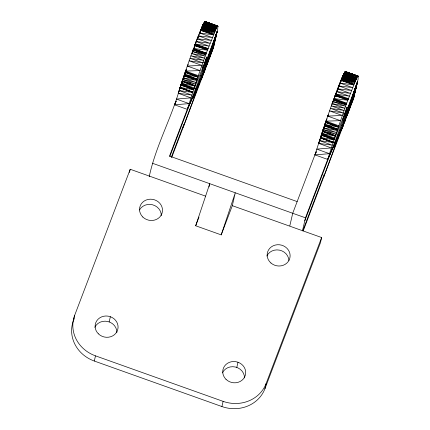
<?xml version="1.0" encoding="UTF-8"?>
<svg xmlns="http://www.w3.org/2000/svg" width="430" height="430" viewBox="0 0 430 430"><rect width="100%" height="100%" fill="white"/><g stroke="black" fill="none" stroke-linecap="round" stroke-linejoin="round"><path stroke-width="0.64" d="M201.579 28.547L203.524 23.532L204.986 21.5L217.881 26.391L217.693 29.208L213.398 47.827L171.758 157.332M192.764 51.874C195.236 42.118 199.697 32.804 203.557 23.467L216.801 27.101L217.774 26.079L204.761 21.543L204.32 22.801M333.223 101.335C336.502 91.273 340.098 80.958 345.15 71.611L358.195 76.191L358.082 79.276L353.783 97.895L303.214 230.872M192.215 53.358L193.312 49.138L206.303 53.073L216.801 27.101L204.04 22.548L202.96 25.698M332.68 102.797L333.363 100.115L346.123 104.662L355.137 81.609L357.19 77.163L358.158 76.148L345.371 71.568L358.158 76.148M193.124 50.412L193.312 49.138L206.072 53.685L206.303 53.073L193.543 48.52L193.226 50.428M333.417 101.114L333.702 99.201L346.693 103.135L333.927 98.588L333.718 99.857M192.651 51.971L192.973 50.047L205.739 54.599L206.072 53.685L197.827 76.981L187.297 109.354L169.533 156.074L297.157 201.589M202.224 69.133L202.218 69.649L205.035 62.619L206.663 56.937L202.224 69.133L193.602 89.709L180.095 87.446C171.672 117.863 155.751 145.845 149.199 176.757M332.933 102.679L333.363 100.115M342.608 119.201L342.608 119.712L345.419 112.687L347.053 107.005L342.608 119.201L333.992 139.777L327.687 159.423L305.477 217.822L302.586 230.346M215.871 37.098L202.186 75.804L193.452 97.422L195.688 90.278L202.353 73.369L216.193 35.701M194.36 46.854L194.634 45.618L207.674 49.445L208.007 48.569L195.247 44.021L194.032 48.644M334.61 97.54L335.024 95.686L348.063 99.507L335.362 94.788L348.397 98.637L335.631 94.084L335.008 96.637M209.018 186.91L209.759 183.685L195.682 225.777L221.203 234.877L235.285 192.791L232.307 205.674L321.645 237.537L320.447 242.724L264.928 388.725A33.916 31.196 13 0 1 221.918 406.549L94.294 361.033A33.916 31.196 13 0 1 73.492 320.452L74.691 315.271L130.209 169.264L205.529 196.123M129.462 172.505L130.209 169.264M94.294 361.033L95.492 355.846A33.916 31.196 13 0 1 74.691 315.271M109.172 321.903L110.37 316.716M221.918 406.549L223.116 401.362A33.916 31.196 13 0 0 266.127 383.544L321.645 237.537M236.796 367.419L237.994 362.237M289.825 225.793L292.717 213.269L314.921 154.87L324.79 124.469L332.831 101.544L346.123 104.662L333.992 139.777L320.479 137.514L321.957 133.864M264.928 388.725L266.127 383.544M334.567 98.083L335.298 94.96L348.063 99.507M194.462 47.209L195.247 44.021L208.969 46.069L196.204 41.516L195.693 43.425L196.204 41.516L210.044 43.312L197.279 38.759L196.569 41.318M336.776 92.02L337.668 88.827L351.563 90.493L338.802 85.941L337.496 90.338M197.864 37.77L198.413 35.873L212.312 37.544L199.552 32.992L198.225 37.362M337.523 90.364L338.802 85.941L352.702 87.612L339.937 83.06L338.802 86.801M197.295 39.646L198.413 35.873L211.178 40.425L197.279 38.759M199.633 33.454L200.622 30.31L213.581 34.368L200.821 29.82L199.633 33.567M340.216 82.893L341.012 80.378L353.971 84.436L341.205 79.883L340.216 83.011M199.859 33.18L201.256 28.751L214.414 32.352L201.649 27.799L200.052 32.793M340.447 82.614L341.64 78.819L354.798 82.415L342.038 77.868L340.243 83.484M199.627 33.846L202.25 26.364L215.016 30.917L214.597 31.911L201.649 27.799M339.808 84.549L342.221 77.427L354.987 81.98L342.038 77.868M356.583 85.769L342.737 123.437L336.072 140.341L333.836 147.49L342.576 125.872L356.26 87.166M200.821 30.767L202.25 26.364M341.415 80.206L342.64 76.432L355.4 80.985L342.371 77.061L354.987 81.98M181.745 83.458L180.003 87.72L192.769 92.267L180.095 87.446L186.061 70.251M342.173 77.981L342.796 76.067L355.562 80.62L342.93 75.766L356.062 79.475L343.409 74.686L356.169 79.233L343.473 74.54L342.215 78.314M201.654 28.665L202.912 24.854L215.677 29.407L202.541 25.698L215.172 30.552L216.317 28.02L203.557 23.467L202.503 26.585M342.253 78.093L343.301 74.922L356.062 79.475M201.622 28.88L203.084 24.472L216.29 28.084L203.557 23.467M342.683 77.276L343.941 73.535L357.19 77.163L344.425 72.616L343.565 75.132M186.405 69.311L185.524 71.079L198.284 75.632L185.217 71.977L197.983 76.529L197.827 76.981L185.067 72.433L192.441 51.476L205.739 54.599L193.129 49.622L205.895 54.175L193.312 49.138M215.892 37.012L209.152 55.201L216.596 33.954L208.813 55.927L217.209 31.309L207.808 58.399M356.282 87.08L349.542 105.269L356.986 84.022L349.198 105.995L357.599 81.377L348.198 108.468M208.351 57.018L217.209 31.309M343.968 74.454L344.828 71.966L357.91 76.158M348.741 107.086L357.599 81.377M216.709 33.481L208.813 55.927L216.913 32.605M208.813 55.927L216.935 32.492M357.094 83.549L349.198 105.995L357.298 82.668M349.198 105.995L357.325 82.56M343.952 74.487L344.828 71.966L357.593 76.519L344.425 72.616M344.484 73.498L345.15 71.611L358.136 76.121M215.376 39.243L209.405 55.013L216.177 35.776M216.268 35.378L209.152 55.201L216.403 34.803M355.766 89.311L349.789 105.081L356.567 85.844M356.658 85.441L349.542 105.269L356.792 84.866M209.152 55.201L216.306 35.222M349.542 105.269L356.696 85.285M209.356 54.889L215.919 36.899M349.74 104.958L356.303 86.968M183.126 127.43L200.418 80.501L203.105 74.89M323.516 177.493L340.802 130.569L343.495 124.958M215.521 38.619L209.405 55.013L215.645 38.082M356.035 88.15L349.789 105.081L355.954 88.494M209.405 55.013L215.564 38.431M215.355 39.345L209.297 55.561L215.075 40.554M355.911 88.688L349.681 105.63L355.465 90.622M215.048 40.657L209.039 56.497L214.763 41.903M355.438 90.725L349.423 106.565L355.153 91.972M73.492 320.452L74.207 318.576M169.791 156.574L216.876 32.745M171.296 157.31L183.852 124.291M195.682 225.777L198.988 217.075M221.203 234.877L232.307 205.674M304.789 220.816L357.265 82.813M302.747 230.878L324.236 174.36M214.737 42.011L208.652 57.76L214.167 44.494M355.126 92.074L349.036 107.828L347.773 107.538M179.434 90.182L178.213 93.305L190.974 97.857L176.37 99.061L189.135 103.614L174.537 104.802L176.15 101.2M320.065 139.626L318.598 143.373L331.363 147.925L316.76 149.129L329.52 153.682L314.921 154.87L316.265 151.865M179.428 90.235L178.213 93.305L191.861 95.089L179.1 90.536L181.32 84.973M319.812 140.304L318.598 143.373L332.25 145.157L319.485 140.605L321.952 134.423M192.855 91.998L180.095 87.446L181.326 84.404M182.202 82.367L179.95 87.887L192.715 92.439L179.1 90.536M214.14 44.612L208.158 59.265L213.866 45.79M319.485 140.605L333.099 142.507L320.393 137.788L322.382 132.913M322.839 131.822L320.339 137.955L333.099 142.507M354.524 94.675L348.542 109.328L354.255 95.858M180.095 87.446L181.611 83.737M320.393 137.788L333.153 142.335L320.479 137.514L322.253 133.187M193.602 89.709L180.842 85.156L182.61 80.867M333.992 139.777L321.226 135.224L323.252 130.322M182.643 80.641L181.132 84.269L193.796 89.118L180.842 85.156M183.072 79.657L181.035 84.565L193.796 89.118M322.774 131.311L321.516 134.337L334.185 139.186L321.226 135.224M323.204 130.338L321.42 134.633L334.185 139.186M354.551 94.557L349.036 107.828L347.822 107.392M213.839 45.897L207.588 60.899L206.373 60.469M354.229 95.965L347.977 110.967L346.655 111.01M193.892 88.822L181.132 84.269L194.188 87.924L181.422 83.372L183.492 78.459M334.282 138.89L321.516 134.337L334.572 137.992L321.812 133.44L323.618 129.14M183.777 77.298L182.207 80.996L194.892 85.785L182.126 81.238L183.916 77.008M324.424 126.748L322.597 131.064L335.276 135.853L322.516 131.3L324.564 126.468M212.597 49.923L205.798 65.935L209.98 56.814M344.86 116.041L346.188 115.998L352.987 99.991M183.9 77.158L182.062 81.437L194.822 85.989L181.422 83.372M324.553 126.614L322.446 131.505L335.212 136.057L321.812 133.44M183.954 77.008L182.126 81.238L194.822 85.989M213.586 46.999L207.588 60.899L213.194 48.364M324.08 127.678L322.516 131.3L335.212 136.057M353.976 97.067L347.977 110.967L353.578 98.432M194.967 85.548L182.207 80.996L195.456 84.076L182.696 79.523L184.798 74.659M335.357 135.617L322.597 131.064L335.846 134.138L323.081 129.591L324.924 125.334M211.42 53.019L205.798 65.935L210.173 56.298M350.364 106.876L346.188 115.998L351.81 103.082M208.765 60.006L203.992 70.923L202.664 70.955M343.054 121.023L344.376 120.991L349.149 110.075M182.696 79.523L195.999 82.442L183.234 77.894L184.809 74.342M323.081 129.591L336.384 132.51L323.623 127.957L324.935 125.001M208.152 61.614L203.992 70.923L206.905 64.898M176.209 101.157L174.537 104.802L187.297 109.354L195.091 91.945M343.161 120.561L344.376 120.991L348.542 111.682M316.319 151.833L314.921 154.87L327.687 159.423L335.481 142.013M346.188 115.998L350.563 106.366M185.642 71.772L184.287 74.75L196.983 79.496L183.906 75.879L184.744 74.057M325.757 122.432L324.671 124.818L337.367 129.564L324.295 125.947L325.413 123.512M207.685 62.85L203.992 70.923L207.545 63.215M347.289 114.966L344.376 120.991L348.069 112.918M186.077 70.756L184.405 74.401L197.048 79.303L184.287 74.75L185.658 71.837M205.475 68.66L202.186 75.804L200.864 75.82M187.297 109.354L194.543 93.552M326.182 121.432L324.79 124.469L337.437 129.371L324.671 124.818L325.773 122.485M341.356 125.442L342.576 125.872L345.86 118.728M327.687 159.423L334.932 143.62M344.376 120.991L347.929 113.283M185.609 71.982L184.217 74.949L196.983 79.496M326.273 121.459L324.607 125.012L337.367 129.564M205.137 69.547L202.186 75.804L200.971 75.374M344.908 121.228L342.576 125.872L345.521 119.615M185.067 72.433L186.507 69.434M326.606 120.099L325.451 122.496L338.216 127.049L324.79 124.469L337.555 129.016M204.82 70.386L202.186 75.804L204.524 71.165M326.445 120.319L325.607 122.045L338.313 126.769L325.548 122.217L338.216 127.049M342.576 125.872L345.204 120.454M202.804 75.675L200.418 80.501L199.101 80.491M339.485 130.559L340.802 130.569L343.194 125.743M338.367 126.597L325.607 122.045L338.673 125.7L325.913 121.147L327.09 118.782M202.535 76.384L200.418 80.501L199.197 80.071M342.291 128.119L340.802 130.569L342.925 126.452M202.299 77.013L200.418 80.501L201.901 78.05M340.802 130.569L342.683 127.081M185.524 71.079L200.031 70.59L187.27 66.037L188.222 64.382M328.294 114.998L327.655 116.105L340.42 120.658L325.913 121.147M328.38 114.993L327.655 116.105L342.248 115.444L329.488 110.892L343.145 112.902L330.385 108.349L344.016 110.467L331.25 105.92L344.833 108.193L332.067 103.641L332.067 104.834M187.27 66.037L201.858 65.376L189.098 60.823L202.761 62.834L189.995 58.281L203.626 60.404L190.866 55.852L204.444 58.125L191.683 53.573L205.207 56.029L192.441 51.476M197.397 84.909L198.703 84.946L197.488 84.511M337.781 134.977L339.093 135.015M195.779 88.999L197.08 89.075L195.86 88.639M336.163 139.067L337.464 139.143L336.249 138.707M194.274 92.708L195.559 92.821L194.344 92.391M334.658 142.776L335.943 142.889L334.728 142.454M193.543 48.52L207.4 50.17L194.634 45.618M333.927 98.588L347.784 100.238L335.024 95.686M199.552 32.992L213.382 34.862L200.622 30.31M339.937 83.06L353.772 84.925L341.012 80.378M335.631 94.084L349.353 96.132L336.593 91.585L335.911 94.127L336.593 91.585L350.428 93.38L337.668 88.827M332.067 103.641L345.591 106.097L332.831 101.544M183.234 77.894L196.671 80.431L183.906 75.879M323.623 127.957L337.055 130.5L324.295 125.947M203.761 62.345L205.035 62.619L203.82 62.183M343.554 114.074L344.828 114.353L343.608 113.918M202.573 65.586L203.841 65.887M202.03 66.983L203.288 67.311L202.073 66.876M200.821 29.82L214.016 33.303L201.256 28.751M341.205 79.883L354.406 83.372L341.64 78.819M356.707 78.088L343.941 73.535L356.674 78.153L343.473 74.54L356.233 79.093M194.914 44.892L207.674 49.445L194.978 44.725L208.007 48.569M204.04 22.548L217.204 26.45L204.444 21.898L217.521 26.096M201.837 27.359L214.597 31.911L201.987 26.993L215.016 30.917L202.412 25.999L215.172 30.552M217.795 26.096L205.008 21.527L217.774 26.079M345.435 71.638L358.254 76.368L345.15 71.611M204.761 21.543L217.811 26.122M205.105 21.747L217.865 26.3L205.046 21.575L214.242 25.139L209.99 23.639M348.542 72.993L345.489 71.815L355.836 75.572M350.977 73.858L354.014 74.938M206.948 22.559L205.126 21.908L206.954 22.607M203.524 23.532L216.29 28.084M343.914 73.6L356.674 78.153M215.844 29.025L203.019 24.617L215.677 29.407M202.541 25.698L215.301 30.25M342.93 75.766L355.691 80.313M201.987 26.993L214.747 31.546M342.371 77.061L355.137 81.609M194.978 44.725L207.738 49.273M335.362 94.788L348.128 99.341M346.462 103.754L333.702 99.201L346.279 104.243L333.519 99.69L346.123 104.662M197.166 78.953L184.405 74.401L197.827 76.981L185.163 72.149L197.924 76.701L185.217 71.977M320.479 137.514L333.245 142.067M152.327 163.206L305.477 217.822M95.492 355.846L223.116 401.362M346.72 72.347L345.516 71.977M180.003 87.72L192.715 92.439M342.796 76.067L355.4 80.985M139.524 209.947A11.529 10.605 13 0 1 152.553 204.782A11.529 10.605 13 0 1 161.298 215.64M94.81 327.348A11.529 10.605 13 0 1 107.785 321.5A11.529 10.605 13 0 1 116.879 332.444M266.847 256.06A11.529 10.605 13 0 1 279.473 250.136A11.529 10.605 13 0 1 288.917 260.489M222.434 372.864A11.529 10.605 13 0 1 235.409 367.016A11.529 10.605 13 0 1 244.509 377.959M206.943 22.489L205.121 21.839L206.943 22.5M217.881 26.391L216.059 25.741L217.881 26.391M217.886 26.461L216.064 25.811L217.886 26.461M354.024 75.008L350.982 73.928L354.019 74.987M270.954 263.015A11.529 10.605 13 0 0 289.874 257.952A11.529 10.605 13 0 0 275.087 245.111A11.529 10.605 13 0 0 270.954 263.015M98.389 333.82A11.529 10.605 13 0 0 117.659 329.885A11.529 10.605 13 0 0 103.737 316.238A11.529 10.605 13 0 0 98.389 333.82M142.808 217.016A11.529 10.605 13 0 0 162.078 213.081A11.529 10.605 13 0 0 148.151 199.434A11.529 10.605 13 0 0 142.808 217.016M226.013 379.335A11.529 10.605 13 0 0 245.283 375.401A11.529 10.605 13 0 0 231.361 361.754A11.529 10.605 13 0 0 226.013 379.335"/></g></svg>
